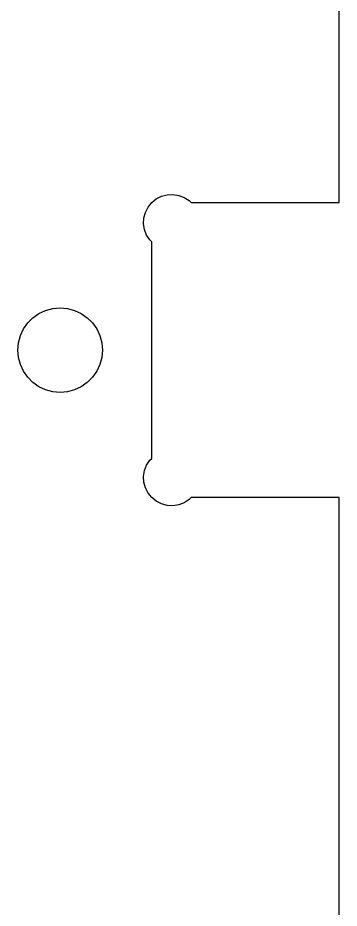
# Model space of a CAD drawing. Header units: metres. Extents: x -91 to 100, y 0 to 828.
# Drawn here: x -20.1 to 0, y 298.1 to 353.9 of the extents above; entities that cross this region are included whole.
import ezdxf

# ---------------------------------------------------------------- set-up
doc = ezdxf.new("R2010")
doc.units = ezdxf.units.M

msp = doc.modelspace()

# ---------------------------------------------------------------- linework, layer by layer
for p, q in [((0, 342.31), (0, 485.84)), ((-11.75, 342.31), (-11.4657, 342.54)), ((-11.4657, 342.54), (-11.1397, 342.706)), ((-11.1397, 342.706), (-10.7863, 342.801)), ((-10.7863, 342.801), (-10.421, 342.82)), ((-10.421, 342.82), (-10.0596, 342.763)), ((-10.0596, 342.763), (-9.7181, 342.632)), ((-9.7181, 342.632), (-9.4113, 342.433)), ((-9.4113, 342.433), (-9.2887, 342.31)), ((-12.1463, 341.7), (-11.9802, 342.026)), ((-11.9802, 342.026), (-11.75, 342.31)), ((-9.2887, 342.31), (0, 342.31)), ((-12.2602, 340.981), (-12.241, 341.346)), ((-12.241, 341.346), (-12.1463, 341.7)), ((-12.2029, 340.62), (-12.2602, 340.981)), ((-12.0718, 340.278), (-12.2029, 340.62)), ((-11.8726, 339.971), (-12.0718, 340.278)), ((-11.75, 339.849), (-11.8726, 339.971)), ((-11.75, 326.271), (-11.75, 339.849)), ((-18.4063, 335.55), (-17.9602, 335.67)), ((-17.9602, 335.67), (-17.5, 335.71)), ((-17.5, 335.71), (-17.0398, 335.67)), ((-17.0398, 335.67), (-16.5937, 335.55)), ((-19.53, 334.763), (-19.2034, 335.09)), ((-19.2034, 335.09), (-18.825, 335.355)), ((-18.825, 335.355), (-18.4063, 335.55)), ((-16.5937, 335.55), (-16.175, 335.355)), ((-16.175, 335.355), (-15.7966, 335.09)), ((-15.7966, 335.09), (-15.47, 334.763)), ((-19.795, 334.385), (-19.53, 334.763)), ((-15.47, 334.763), (-15.205, 334.385)), ((-20.1097, 333.52), (-19.9902, 333.966)), ((-19.9902, 333.966), (-19.795, 334.385)), ((-15.205, 334.385), (-15.0098, 333.966)), ((-15.0098, 333.966), (-14.8903, 333.52)), ((-20.15, 333.06), (-20.1097, 333.52)), ((-14.8903, 333.52), (-14.85, 333.06)), ((-20.1097, 332.6), (-20.15, 333.06)), ((-14.85, 333.06), (-14.8903, 332.6)), ((-19.9902, 332.154), (-20.1097, 332.6)), ((-14.8903, 332.6), (-15.0098, 332.154)), ((-19.795, 331.735), (-19.9902, 332.154)), ((-19.53, 331.357), (-19.795, 331.735)), ((-15.205, 331.735), (-15.47, 331.357)), ((-15.0098, 332.154), (-15.205, 331.735)), ((-19.2034, 331.03), (-19.53, 331.357)), ((-15.47, 331.357), (-15.7966, 331.03)), ((-18.825, 330.765), (-19.2034, 331.03)), ((-18.4063, 330.57), (-18.825, 330.765)), ((-16.175, 330.765), (-16.5937, 330.57)), ((-15.7966, 331.03), (-16.175, 330.765)), ((-17.9602, 330.45), (-18.4063, 330.57)), ((-17.5, 330.41), (-17.9602, 330.45)), ((-17.0398, 330.45), (-17.5, 330.41)), ((-16.5937, 330.57), (-17.0398, 330.45)), ((-12.0718, 325.842), (-11.8726, 326.149)), ((-11.8726, 326.149), (-11.75, 326.271)), ((-12.2029, 325.5), (-12.0718, 325.842)), ((-12.2602, 325.139), (-12.2029, 325.5)), ((-12.241, 324.774), (-12.2602, 325.139)), ((-12.1463, 324.42), (-12.241, 324.774)), ((-11.9802, 324.094), (-12.1463, 324.42)), ((-11.75, 323.81), (-11.9802, 324.094)), ((-11.4657, 323.58), (-11.75, 323.81)), ((-11.1397, 323.414), (-11.4657, 323.58)), ((-10.7863, 323.319), (-11.1397, 323.414)), ((-10.0596, 323.357), (-10.421, 323.3)), ((-9.7181, 323.488), (-10.0596, 323.357)), ((-9.4113, 323.687), (-9.7181, 323.488)), ((-9.2887, 323.81), (-9.4113, 323.687)), ((0, 323.81), (-9.2887, 323.81)), ((0, 180.28), (0, 323.81)), ((-10.421, 323.3), (-10.7863, 323.319))]:
    msp.add_line(p, q)

doc.saveas('drawing.dxf')
